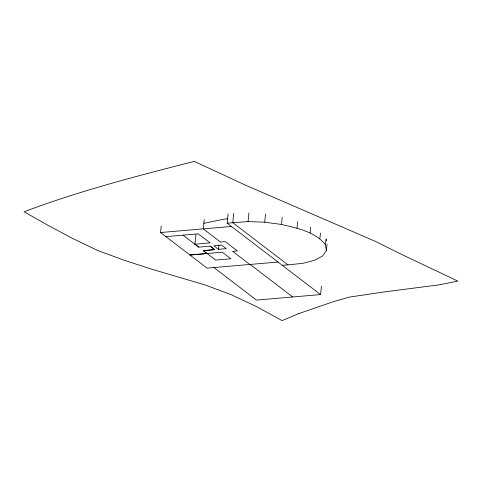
<?xml version="1.0" encoding="UTF-8"?>
<svg xmlns="http://www.w3.org/2000/svg" width="482" height="482" viewBox="0 0 482 482"><rect width="100%" height="100%" fill="white"/><g stroke="black" fill="none" stroke-linecap="round" stroke-linejoin="round"><path stroke-width="0.72" d="M278.012 262.051L207.109 268.137L160.548 232.535L161.229 225.919M165.868 236.65L198.21 233.83L210.098 242.916L194.939 244.217L195.939 234.511M183.052 235.132L198.729 247.164L210.17 246.139L214.725 249.622L203.284 250.646L214.725 249.622M198.729 247.164L194.939 244.217M204.241 219.491L203.271 228.872L220.479 242.024L225.215 241.621L237.361 250.905L232.631 251.315L249.839 264.473M207.079 253.544L203.284 250.646L215.689 260.087L230.848 258.786L222.244 252.207L189.896 255.02L207.085 253.508M210.17 246.139L214.719 249.664M218.448 249.302L213.894 245.82L221.72 245.151L226.275 248.634L218.448 249.302L218.9 244.916M321.446 286.049L320.56 294.58L227.143 223.16L228.107 213.851M233.746 213.363L232.782 222.672L287.959 264.859L302.672 263.359L314.541 260.304L322.651 255.936L326.374 250.592L327.025 244.247M227.143 223.16L248.049 221.6L248.947 212.936M248.049 221.6L264.702 222.202L265.546 214.038M326.374 250.592L325.422 244.675C314.915 231.444 296.996 228.191 281.452 224.437L282.187 217.292M296.996 228.131L297.653 221.786M310.143 232.999L310.739 227.185M319.867 238.656L320.452 233.005M325.422 244.675L326.019 238.867M203.844 223.323L224.251 219.099L227.902 218.786M160.548 232.535L231.45 226.45M282.319 265.341L287.959 264.859M320.56 294.58L256.454 300.087L213.906 267.558M264.702 222.202L281.452 224.437M250.152 264.443L292.701 296.972M326.344 239.494L326.597 240.843M298.985 313.511L282.121 320.608L256.225 306.444L230.631 294.454L204.814 284.868L151.42 269.101L124.356 260.298L97.509 250.411L72.065 238.186L47.64 225.13L24.1 211.791C79.548 190.806 136.948 176.02 194.312 161.392L244.983 184.943L375.117 241.259L402.506 254.851L457.9 281.102L439.692 284.772L384.594 291.881L349.372 297.087L332.532 301.961L298.985 313.511"/></g></svg>
